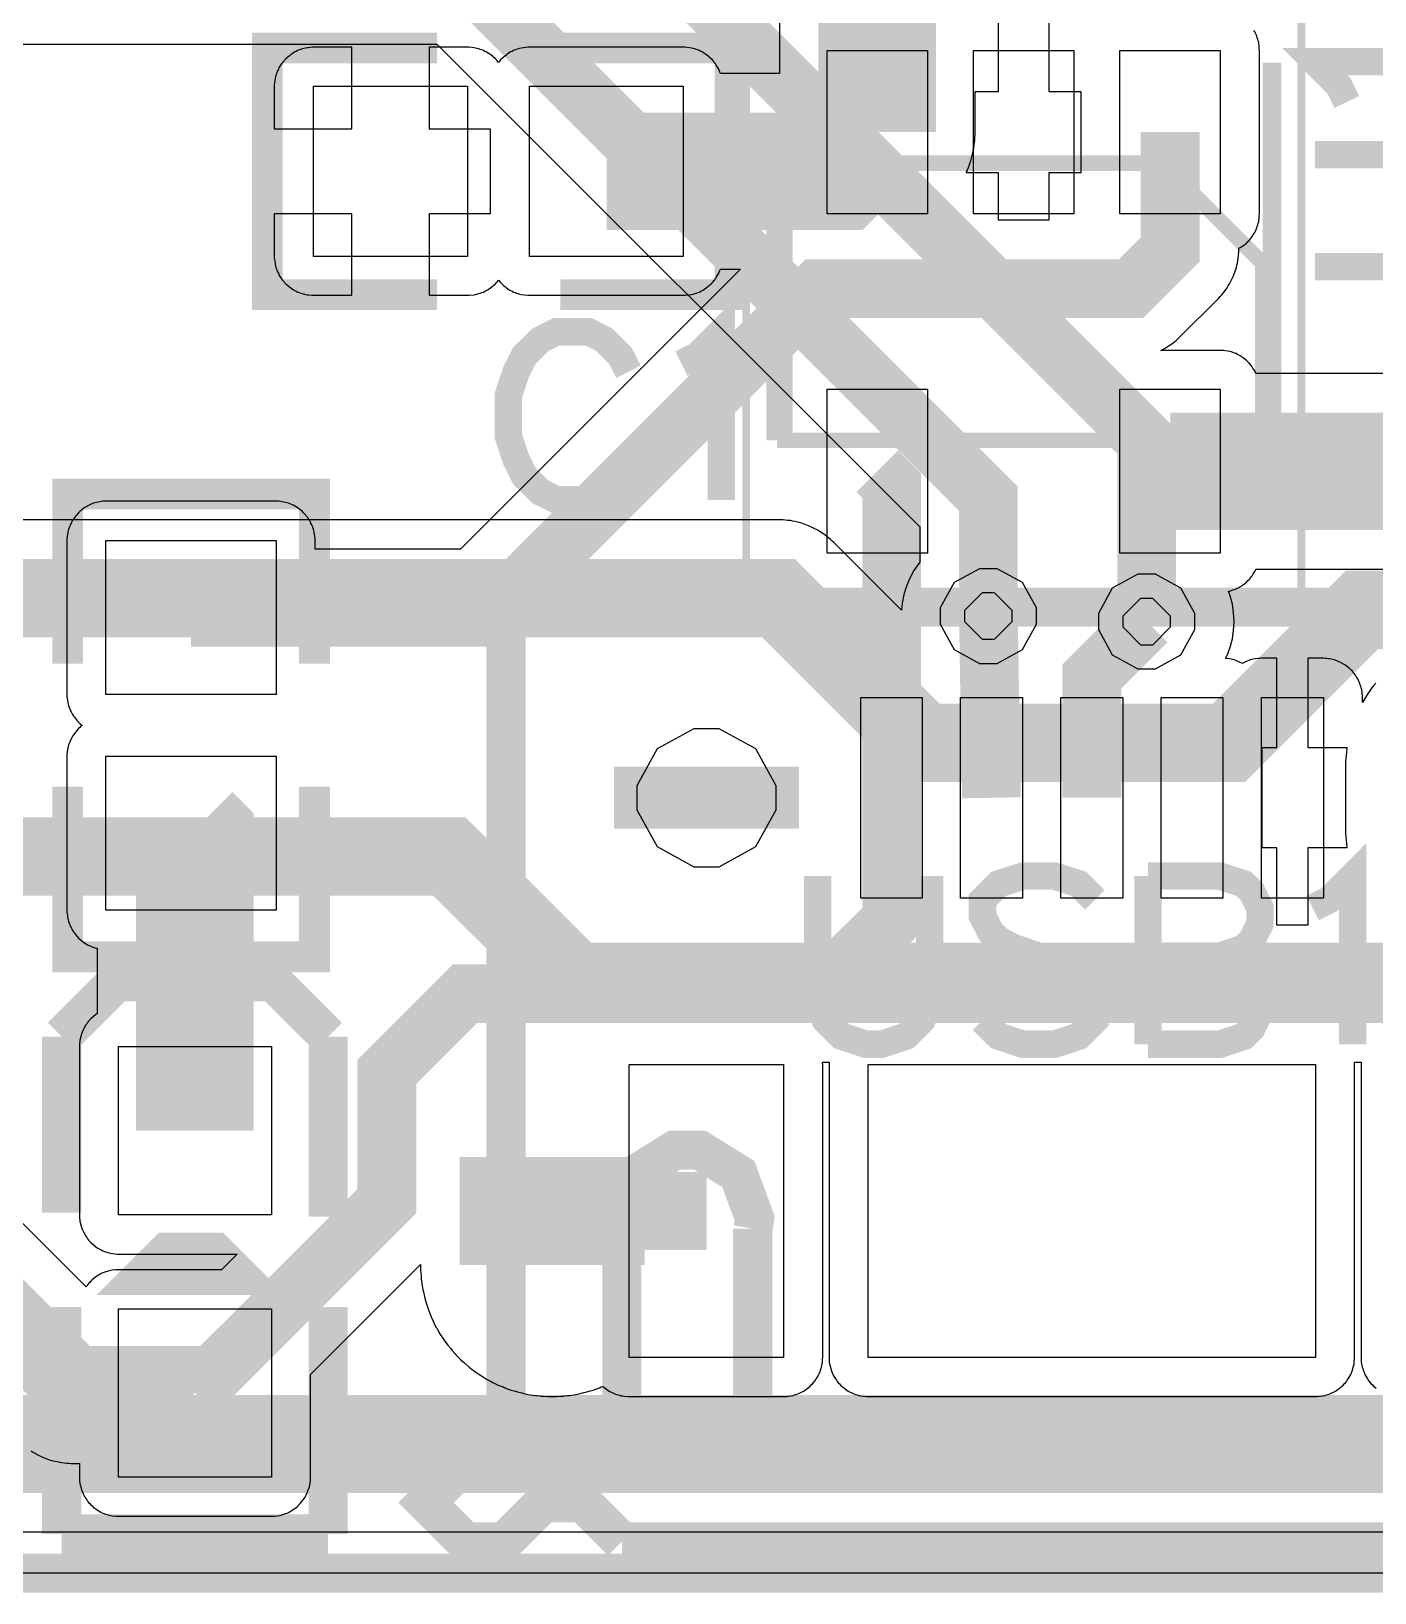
# Model space of a CAD drawing. Extents: x 0 to 5, y 0 to 2.5.
# Drawn here: x 3.3012 to 3.6586, y 0.5698 to 0.9852 of the extents above; entities that cross this region are included whole.
import ezdxf

# ---------------------------------------------------------------- set-up
doc = ezdxf.new("R2010")
doc.units = 0
doc.layers.get('0').update_dxf_attribs({"linetype": 'CONTINUOUS'})

msp = doc.modelspace()

# ---------------------------------------------------------------- linework, layer by layer
at = {"color": 6}
for points, const_width in [([(0.625, 1.875), (4.42708, 1.875), (4.42708, 0.574978), (0.625, 0.574978), (0.625, 1.875)], 0.010417), ([(3.49137, 0.991157), (3.63906, 0.991157), (3.63906, 0.835286), (3.49137, 0.835286), (3.49137, 0.991157)], 0.00205)]:
    msp.add_lwpolyline(points, close=True, dxfattribs=dict(at, const_width=const_width))
at = {"color": 5}
msp.add_lwpolyline([(0.625, 0.574978), (0.625, 1.875), (4.42708, 1.875), (4.42708, 0.574978), (0.625, 0.574978)], close=True, dxfattribs=at)
at = {"color": 1}
for points in [[(0.625, 0.574978), (0.625, 1.875), (4.42708, 1.875), (4.42708, 0.574978), (0.625, 0.574978)], [(3.36589, 0.959201), (3.38656, 0.959201), (3.38656, 0.980903), (3.37588, 0.980903), (3.375, 0.980794), (3.37463, 0.98074), (3.37418, 0.980686), (3.37332, 0.980469), (3.37294, 0.980306), (3.3725, 0.980197), (3.37213, 0.980035), (3.37175, 0.979818), (3.37136, 0.979656), (3.37099, 0.979438), (3.37061, 0.979167), (3.37028, 0.97895), (3.3699, 0.978678), (3.36893, 0.977865), (3.36811, 0.976887), (3.36783, 0.976508), (3.36757, 0.976183), (3.36714, 0.975424), (3.36697, 0.975043), (3.36675, 0.974664), (3.3666, 0.974283), (3.36649, 0.97385), (3.36632, 0.973469), (3.3661, 0.972601), (3.36604, 0.972168), (3.366, 0.971789), (3.36589, 0.970921), (3.36589, 0.959201)], [(3.51292, 0.980089), (3.53961, 0.980089), (3.53961, 0.936578), (3.51292, 0.936578), (3.51292, 0.980089)], [(3.55186, 0.980089), (3.57856, 0.980089), (3.57856, 0.936578), (3.55186, 0.936578), (3.55186, 0.980089)], [(3.59082, 0.980089), (3.61751, 0.980089), (3.61751, 0.936578), (3.59082, 0.936578), (3.59082, 0.980089)], [(3.37636, 0.97054), (3.41732, 0.97054), (3.41732, 0.925293), (3.37636, 0.925293), (3.37636, 0.97054)], [(3.43375, 0.97054), (3.47467, 0.97054), (3.47467, 0.925293), (3.43375, 0.925293), (3.43375, 0.97054)], [(3.37631, 0.914931), (3.38656, 0.914931), (3.38656, 0.936632), (3.36589, 0.936632), (3.36589, 0.924914), (3.36594, 0.924479), (3.366, 0.9241), (3.3661, 0.923232), (3.36632, 0.922364), (3.36649, 0.921983), (3.3666, 0.92155), (3.36675, 0.921169), (3.36697, 0.92079), (3.36714, 0.92041), (3.36757, 0.91965), (3.36783, 0.919325), (3.36811, 0.918946), (3.36893, 0.917969), (3.3699, 0.917156), (3.37028, 0.916883), (3.37061, 0.916667), (3.37099, 0.916396), (3.37136, 0.916178), (3.37175, 0.916015), (3.37213, 0.915799), (3.3725, 0.915636), (3.37294, 0.915528), (3.37332, 0.915365), (3.37418, 0.915147), (3.37463, 0.915093), (3.375, 0.915039), (3.37588, 0.914931), (3.37631, 0.914931)], [(3.51292, 0.889919), (3.53961, 0.889919), (3.53961, 0.846354), (3.51292, 0.846354), (3.51292, 0.889919)], [(3.59082, 0.889919), (3.61751, 0.889919), (3.61751, 0.846354), (3.59082, 0.846354), (3.59082, 0.889919)], [(3.32113, 0.849664), (3.36637, 0.849664), (3.36637, 0.808757), (3.32113, 0.808757), (3.32113, 0.849664)], [(3.52186, 0.807943), (3.53825, 0.807943), (3.53825, 0.754557), (3.52186, 0.754557), (3.52186, 0.807943)], [(3.54844, 0.807943), (3.56489, 0.807943), (3.56489, 0.754557), (3.54844, 0.754557), (3.54844, 0.807943)], [(3.57508, 0.807943), (3.59158, 0.807943), (3.59158, 0.754557), (3.57508, 0.754557), (3.57508, 0.807943)], [(3.60178, 0.807943), (3.61822, 0.807943), (3.61822, 0.754557), (3.60178, 0.754557), (3.60178, 0.807943)], [(3.62842, 0.807943), (3.64492, 0.807943), (3.64492, 0.754557), (3.62842, 0.754557), (3.62842, 0.807943)], [(3.32113, 0.792318), (3.36637, 0.792318), (3.36637, 0.751357), (3.32113, 0.751357), (3.32113, 0.792318)], [(3.32449, 0.715115), (3.36513, 0.715115), (3.36513, 0.670301), (3.32449, 0.670301), (3.32449, 0.715115)], [(3.46029, 0.710286), (3.50136, 0.710286), (3.50136, 0.632379), (3.46029, 0.632379), (3.46029, 0.710286)], [(3.52387, 0.710286), (3.64279, 0.710286), (3.64279, 0.632379), (3.52387, 0.632379), (3.52387, 0.710286)], [(3.32449, 0.64529), (3.36513, 0.64529), (3.36513, 0.600532), (3.32449, 0.600532), (3.32449, 0.64529)]]:
    msp.add_lwpolyline(points, close=True, dxfattribs=at)
for points, const_width in [([(3.52626, 0.958333), (3.52626, 1.07834), (3.87332, 1.4254)], 0.03125), ([(3.45426, 0.947917), (3.51585, 0.947917), (3.52626, 0.958333)], 0.03125), ([(3.34375, 0.829264), (3.42301, 0.829264), (3.51042, 0.916667), (3.59375, 0.916667), (3.60417, 0.927083), (3.60417, 0.958333)], 0.015625), ([(3.60417, 0.86811), (3.70242, 0.86811), (3.71658, 0.882269)], 0.03125), ([(3.53011, 0.78125), (3.53011, 0.864258), (3.52626, 0.86811)], 0.015625), ([(3.19792, 0.829264), (3.24365, 0.829264), (3.27083, 0.802083), (3.27083, 0.666667), (3.3125, 0.625), (3.34272, 0.625), (3.34478, 0.622939)], 0.020833), ([(3.55664, 0.78125), (3.55583, 0.82959)], 0.015625), ([(3.58333, 0.78125), (3.58333, 0.813531), (3.59793, 0.828125)], 0.015625), ([(3.34478, 0.692708), (3.34478, 0.770725), (3.34375, 0.771756)], 0.03125), ([(3.53011, 0.78125), (3.53011, 0.748753), (3.51042, 0.729167), (3.41667, 0.729167), (3.39583, 0.708333), (3.39583, 0.673936), (3.34478, 0.622939)], 0.015625), ([(3.51042, 0.729167), (3.72917, 0.729167), (3.77083, 0.770833), (3.80117, 0.770833), (3.80208, 0.769911)], 0.015625), ([(3.43978, 0.671332), (3.48085, 0.671332)], 0.020833)]:
    msp.add_lwpolyline(points, dxfattribs=dict(at, const_width=const_width))
for points in [[(3.50022, 1.0797), (3.50022, 0.973958), (3.48454, 0.973958), (3.48443, 0.974283), (3.4841, 0.975043), (3.48346, 0.976183), (3.48324, 0.976508), (3.48296, 0.976887), (3.48242, 0.977539), (3.4821, 0.977865), (3.48079, 0.97895), (3.48042, 0.979167), (3.48008, 0.979438), (3.47971, 0.979656), (3.47933, 0.979818), (3.47889, 0.980035), (3.47851, 0.980197), (3.47814, 0.980306), (3.47771, 0.980469), (3.47726, 0.980578), (3.47689, 0.980686), (3.47515, 0.980903), (3.43332, 0.980903), (3.43158, 0.980686), (3.43115, 0.980578), (3.43078, 0.980469), (3.43033, 0.980306), (3.42996, 0.980197), (3.42953, 0.980035), (3.42914, 0.979818), (3.42876, 0.979656), (3.42839, 0.979438), (3.428, 0.979167), (3.42768, 0.97895), (3.42736, 0.978678), (3.42697, 0.978407), (3.42665, 0.978136), (3.42606, 0.977539), (3.42551, 0.976887), (3.42529, 0.977214), (3.42497, 0.977539), (3.42469, 0.977865), (3.42339, 0.97895), (3.42301, 0.979167), (3.42264, 0.979438), (3.42225, 0.979656), (3.42188, 0.979818), (3.4215, 0.980035), (3.42111, 0.980197), (3.42068, 0.980306), (3.42031, 0.980469), (3.41943, 0.980686), (3.41906, 0.98074), (3.41775, 0.980903), (3.40707, 0.980903), (3.40707, 0.959201), (3.42329, 0.959201), (3.42329, 0.936632), (3.40707, 0.936632), (3.40707, 0.914931), (3.41775, 0.914931), (3.41906, 0.915093), (3.41943, 0.915147), (3.42031, 0.915365), (3.42068, 0.915528), (3.42111, 0.915636), (3.4215, 0.915799), (3.42188, 0.916015), (3.42225, 0.916178), (3.42264, 0.916396), (3.42301, 0.916667), (3.42339, 0.916883), (3.42469, 0.917969), (3.42497, 0.918294), (3.42529, 0.918619), (3.42551, 0.918946), (3.42606, 0.918294), (3.42665, 0.917697), (3.42697, 0.917426), (3.42736, 0.917156), (3.42768, 0.916883), (3.428, 0.916667), (3.42839, 0.916396), (3.42876, 0.916178), (3.42914, 0.916015), (3.42953, 0.915799), (3.42996, 0.915636), (3.43033, 0.915528), (3.43078, 0.915365), (3.43115, 0.915256), (3.43158, 0.915147), (3.43332, 0.914931), (3.47515, 0.914931), (3.47689, 0.915147), (3.47726, 0.915256), (3.47771, 0.915365), (3.47814, 0.915528), (3.47851, 0.915636), (3.47889, 0.915799), (3.47933, 0.916015), (3.47971, 0.916178), (3.48008, 0.916396), (3.48042, 0.916667), (3.48079, 0.916883), (3.4821, 0.917969), (3.48242, 0.918294), (3.48296, 0.918946), (3.48324, 0.919325), (3.48346, 0.91965), (3.4841, 0.92079), (3.48443, 0.92155), (3.48454, 0.921875), (3.48986, 0.921875), (3.41542, 0.847439), (3.37674, 0.847439), (3.37674, 0.850151), (3.37651, 0.851887), (3.37642, 0.852268), (3.37631, 0.852701), (3.37614, 0.853136), (3.37603, 0.853515), (3.37588, 0.853896), (3.37565, 0.854329), (3.37549, 0.85471), (3.37528, 0.855089), (3.375, 0.855414), (3.37478, 0.855794), (3.37369, 0.857096), (3.37337, 0.857422), (3.37272, 0.857964), (3.37235, 0.858236), (3.37201, 0.858453), (3.37088, 0.859104), (3.37011, 0.859429), (3.36968, 0.859592), (3.36931, 0.8597), (3.368, 0.860026), (3.36757, 0.860081), (3.36719, 0.860135), (3.32032, 0.860135), (3.31988, 0.860081), (3.3195, 0.860026), (3.31819, 0.8597), (3.31782, 0.859592), (3.31739, 0.859429), (3.31662, 0.859104), (3.31549, 0.858453), (3.31515, 0.858236), (3.31478, 0.857964), (3.31413, 0.857422), (3.31381, 0.857096), (3.31272, 0.855794), (3.3125, 0.855414), (3.31222, 0.855089), (3.31201, 0.85471), (3.31185, 0.854329), (3.31164, 0.853896), (3.31147, 0.853515), (3.31136, 0.853136), (3.31119, 0.852701), (3.31108, 0.852268), (3.31099, 0.851887), (3.31076, 0.850151), (3.31076, 0.808322), (3.31099, 0.806586), (3.31108, 0.806153), (3.31119, 0.805772), (3.31136, 0.805339), (3.31147, 0.804958), (3.31164, 0.804525), (3.31185, 0.804144), (3.31201, 0.803765), (3.31222, 0.803386), (3.3125, 0.803006), (3.31272, 0.802681), (3.31299, 0.802354), (3.31326, 0.801975), (3.31353, 0.80165), (3.31413, 0.801053), (3.31478, 0.80051), (3.31446, 0.800293), (3.31413, 0.799968), (3.31381, 0.799696), (3.31272, 0.798394), (3.3125, 0.798014), (3.31222, 0.797635), (3.31201, 0.797254), (3.31185, 0.796875), (3.31164, 0.796496), (3.31147, 0.796115), (3.31136, 0.795682), (3.31119, 0.795301), (3.31099, 0.794433), (3.31093, 0.794054), (3.31076, 0.792751), (3.31076, 0.750868), (3.31087, 0.75), (3.31093, 0.749621), (3.31099, 0.749186), (3.31119, 0.748318), (3.31136, 0.747939), (3.31147, 0.747504), (3.31164, 0.747125), (3.31185, 0.746744), (3.31201, 0.746365), (3.31222, 0.745985), (3.3125, 0.745606), (3.31272, 0.745281), (3.31299, 0.7449), (3.31381, 0.743924), (3.31478, 0.74311), (3.31515, 0.742839), (3.31549, 0.742567), (3.31625, 0.742133), (3.31662, 0.741971), (3.317, 0.741754), (3.31739, 0.74159), (3.31782, 0.741482), (3.31819, 0.741319), (3.31862, 0.741211), (3.31874, 0.741211), (3.31874, 0.723796), (3.31842, 0.723579), (3.31711, 0.722493), (3.31685, 0.722168), (3.31651, 0.721843), (3.31625, 0.721517), (3.31603, 0.721138), (3.31575, 0.720811), (3.31511, 0.719672), (3.31478, 0.718913), (3.31461, 0.718479), (3.31451, 0.718099), (3.31418, 0.716797), (3.31413, 0.716417), (3.31407, 0.715983), (3.31407, 0.669433), (3.31413, 0.669), (3.31418, 0.668619), (3.31451, 0.667318), (3.31461, 0.666938), (3.31478, 0.666504), (3.31511, 0.665744), (3.31575, 0.664606), (3.31603, 0.664279), (3.31625, 0.6639), (3.31651, 0.663574), (3.31685, 0.663249), (3.31711, 0.662924), (3.31842, 0.661838), (3.31879, 0.661567), (3.31917, 0.66135), (3.3195, 0.661133), (3.31988, 0.660969), (3.32032, 0.660753), (3.32069, 0.66059), (3.32107, 0.660482), (3.3215, 0.660319), (3.32194, 0.660211), (3.32232, 0.660101), (3.32406, 0.659885), (3.35601, 0.659885), (3.35183, 0.655707), (3.32362, 0.655707), (3.32275, 0.655599), (3.32232, 0.65549), (3.32194, 0.655436), (3.3215, 0.655274), (3.32107, 0.655165), (3.32032, 0.654839), (3.31988, 0.654676), (3.3195, 0.65446), (3.31917, 0.654243), (3.31842, 0.653808), (3.31743, 0.652994), (3.31711, 0.652669), (3.31685, 0.652344), (3.31651, 0.652018), (3.31625, 0.651693), (3.31603, 0.651367), (3.31586, 0.65115), (3.29167, 0.675293)], [(3.57189, 0.990506), (3.57189, 0.969185), (3.5804, 0.969185), (3.5804, 0.947483), (3.57189, 0.947483), (3.57189, 0.934896), (3.55854, 0.934896), (3.55854, 0.947483), (3.55003, 0.947483), (3.55003, 0.947754), (3.55024, 0.948242), (3.55029, 0.948351), (3.55035, 0.948514), (3.55057, 0.948947), (3.55078, 0.949599), (3.55083, 0.949707), (3.551, 0.95025), (3.55117, 0.950683), (3.55117, 0.950792), (3.55122, 0.950956), (3.55132, 0.951443), (3.55154, 0.952094), (3.55154, 0.952203), (3.55176, 0.953179), (3.55181, 0.953342), (3.55181, 0.953504), (3.55192, 0.953939), (3.55197, 0.954428), (3.55203, 0.954644), (3.55203, 0.954753), (3.55214, 0.955729), (3.55219, 0.955892), (3.55219, 0.956054), (3.55225, 0.956597), (3.55225, 0.957194), (3.55231, 0.957357), (3.55231, 0.969185), (3.55854, 0.969185), (3.55854, 0.990506)], [(3.68565, 0.894151), (3.62696, 0.894151), (3.62685, 0.894422), (3.62668, 0.894803), (3.62646, 0.895182), (3.62619, 0.895562), (3.62597, 0.895887), (3.62571, 0.896268), (3.62517, 0.896918), (3.62483, 0.89719), (3.62457, 0.897515), (3.62392, 0.898058), (3.62354, 0.898329), (3.62321, 0.898546), (3.62283, 0.898817), (3.62244, 0.899035), (3.62207, 0.899197), (3.62169, 0.899414), (3.62125, 0.899576), (3.62088, 0.899685), (3.62044, 0.899849), (3.62007, 0.899957), (3.61963, 0.900065), (3.61876, 0.900174), (3.61838, 0.900228), (3.61794, 0.900282), (3.60172, 0.900282), (3.60183, 0.900336), (3.60232, 0.900608), (3.60286, 0.900879), (3.60335, 0.901204), (3.60389, 0.901531), (3.60487, 0.902181), (3.60531, 0.902561), (3.60579, 0.90294), (3.60622, 0.903375), (3.60667, 0.903754), (3.61708, 0.914171), (3.61746, 0.914606), (3.61789, 0.915039), (3.61828, 0.915528), (3.61865, 0.915961), (3.61931, 0.916938), (3.61963, 0.917481), (3.61996, 0.917969), (3.62022, 0.918511), (3.6205, 0.919), (3.62076, 0.919542), (3.62099, 0.920085), (3.62121, 0.920682), (3.62164, 0.921767), (3.62181, 0.922364), (3.6219, 0.92296), (3.62207, 0.923503), (3.62218, 0.9241), (3.6224, 0.926486), (3.6224, 0.927408), (3.62244, 0.927462), (3.62283, 0.927626), (3.62321, 0.927897), (3.62354, 0.928114), (3.62392, 0.928386), (3.62457, 0.928928), (3.62483, 0.929254), (3.62517, 0.929525), (3.62571, 0.930176), (3.62597, 0.930556), (3.62619, 0.930881), (3.62646, 0.931261), (3.62668, 0.93164), (3.62701, 0.9324), (3.62722, 0.932835), (3.62733, 0.933214), (3.6275, 0.933649), (3.62761, 0.934028), (3.62771, 0.934463), (3.62788, 0.935764), (3.62788, 0.936143), (3.62793, 0.936578), (3.62793, 0.980089), (3.62788, 0.980524), (3.62788, 0.980903), (3.62771, 0.982206), (3.62761, 0.982639), (3.6275, 0.983018), (3.62733, 0.983453), (3.62722, 0.983832), (3.62701, 0.984267), (3.62668, 0.985026), (3.62646, 0.985406)], [(3.65886, 0.81174), (3.6581, 0.810818), (3.65776, 0.810385), (3.65707, 0.809407), (3.65674, 0.808974), (3.65608, 0.807943), (3.65582, 0.807508), (3.65533, 0.80664), (3.65533, 0.808322), (3.65511, 0.810058), (3.655, 0.810493), (3.65489, 0.810872), (3.65474, 0.811307), (3.65462, 0.811686), (3.65446, 0.812121), (3.65424, 0.8125), (3.65408, 0.812879), (3.65386, 0.81326), (3.6536, 0.813639), (3.65338, 0.813965), (3.6531, 0.81429), (3.65283, 0.814671), (3.65256, 0.814996), (3.65224, 0.815267), (3.65196, 0.815593), (3.65132, 0.816135), (3.65093, 0.816407), (3.65061, 0.816624), (3.64947, 0.817275), (3.64871, 0.8176), (3.64785, 0.817925), (3.64746, 0.818033), (3.64703, 0.818088), (3.6466, 0.818197), (3.64615, 0.818251), (3.64578, 0.818306), (3.64535, 0.818306), (3.64492, 0.81836), (3.64079, 0.81836), (3.64079, 0.794596), (3.65121, 0.794596), (3.65115, 0.794433), (3.65104, 0.793186), (3.65099, 0.792697), (3.65088, 0.79145), (3.65082, 0.790961), (3.65082, 0.771539), (3.65088, 0.77105), (3.65099, 0.769803), (3.65104, 0.769314), (3.65115, 0.768067), (3.65121, 0.767904), (3.64079, 0.767904), (3.64079, 0.747396), (3.63254, 0.747396), (3.63254, 0.767904), (3.62864, 0.767904), (3.62864, 0.794596), (3.63254, 0.794596), (3.63254, 0.81836), (3.62842, 0.81836), (3.62799, 0.818306), (3.62761, 0.818306), (3.62674, 0.818197), (3.62631, 0.818088), (3.62587, 0.818033), (3.62549, 0.817925), (3.62506, 0.817762), (3.62468, 0.8176), (3.62424, 0.817437), (3.62386, 0.817275), (3.62349, 0.817057), (3.62332, 0.817003), (3.62321, 0.817057), (3.62283, 0.817275), (3.6224, 0.817437), (3.62164, 0.817762), (3.62121, 0.817925), (3.62076, 0.818033), (3.62039, 0.818088), (3.61996, 0.818197), (3.61908, 0.818306), (3.61893, 0.818306), (3.61931, 0.819119), (3.62011, 0.821289), (3.62071, 0.823514), (3.62104, 0.825792), (3.62115, 0.828125), (3.62104, 0.830458), (3.62071, 0.832736), (3.62011, 0.834961), (3.61968, 0.836208), (3.62007, 0.836262), (3.62044, 0.836372), (3.62088, 0.836535), (3.62125, 0.836697), (3.62169, 0.83686), (3.62207, 0.837022), (3.62321, 0.837674), (3.62354, 0.83789), (3.62392, 0.838162), (3.62457, 0.838704), (3.62483, 0.839031), (3.62517, 0.839301), (3.62543, 0.839626), (3.62571, 0.840007), (3.62597, 0.840332), (3.62619, 0.840657), (3.62646, 0.841037), (3.62668, 0.841417), (3.62685, 0.841797), (3.62696, 0.842068), (3.70313, 0.842068)], [(3.30122, 0.607531), (3.30171, 0.60715), (3.30225, 0.606879), (3.30285, 0.606554), (3.30393, 0.606011), (3.30453, 0.60574), (3.30632, 0.605089), (3.30751, 0.604764), (3.30811, 0.604656), (3.30875, 0.604492), (3.30935, 0.604383), (3.31, 0.604329), (3.3106, 0.604275), (3.31125, 0.604221), (3.31185, 0.604167), (3.31407, 0.604167), (3.31407, 0.599664), (3.31418, 0.598796), (3.31429, 0.598361), (3.3144, 0.597982), (3.31461, 0.597114), (3.31494, 0.596354), (3.31511, 0.595921), (3.31532, 0.59554), (3.31554, 0.595215), (3.31575, 0.594835), (3.31603, 0.594456), (3.31625, 0.594129), (3.31651, 0.593804), (3.31685, 0.593479), (3.31711, 0.593153), (3.31743, 0.592882), (3.31776, 0.592557), (3.31808, 0.592285), (3.31842, 0.592068), (3.31879, 0.591797), (3.31917, 0.591581), (3.3195, 0.591362), (3.31988, 0.591146), (3.32032, 0.590983), (3.32107, 0.590657), (3.32194, 0.59044), (3.32232, 0.590332), (3.32275, 0.590224), (3.32362, 0.590115), (3.36594, 0.590115), (3.36681, 0.590224), (3.36768, 0.59044), (3.36806, 0.590549), (3.36849, 0.590657), (3.36888, 0.590821), (3.36931, 0.590983), (3.36968, 0.591146), (3.37082, 0.591797), (3.37115, 0.592068), (3.37153, 0.592285), (3.37185, 0.592557), (3.37278, 0.593479), (3.37358, 0.594456), (3.37381, 0.594835), (3.37408, 0.595215), (3.37424, 0.59554), (3.37446, 0.595921), (3.37463, 0.596354), (3.37494, 0.597114), (3.37511, 0.597547), (3.37522, 0.597982), (3.37532, 0.598361), (3.37549, 0.599664), (3.37549, 0.600097), (3.37554, 0.600532), (3.37554, 0.627875), (3.40479, 0.657118), (3.40479, 0.65549), (3.40483, 0.655003), (3.40494, 0.653754), (3.40494, 0.653267), (3.40511, 0.652018), (3.40522, 0.651531), (3.40543, 0.650336), (3.40554, 0.649794), (3.40582, 0.6486), (3.40593, 0.648113), (3.40625, 0.646918), (3.40679, 0.64529), (3.40696, 0.644749), (3.40744, 0.643608), (3.40761, 0.643175), (3.40815, 0.642036), (3.40836, 0.641547), (3.4089, 0.640463), (3.40918, 0.640028), (3.40978, 0.638943), (3.41004, 0.63851), (3.41069, 0.637478), (3.41103, 0.637044), (3.41174, 0.636068), (3.41206, 0.635633), (3.41282, 0.634711), (3.41314, 0.634278), (3.41396, 0.633356), (3.41428, 0.632975), (3.41553, 0.631728), (3.41644, 0.630914), (3.41683, 0.630588), (3.41775, 0.629775), (3.41818, 0.629449), (3.41917, 0.628743), (3.41954, 0.628418), (3.42057, 0.627713), (3.42101, 0.627442), (3.42204, 0.62679), (3.42253, 0.626519), (3.42361, 0.625976), (3.42404, 0.625706), (3.42512, 0.625163), (3.42563, 0.624946), (3.42676, 0.624511), (3.42725, 0.624294), (3.42839, 0.623861), (3.42887, 0.623699), (3.43007, 0.623372), (3.43056, 0.62321), (3.43175, 0.622939), (3.43224, 0.622775), (3.43343, 0.622558), (3.43397, 0.62245), (3.43517, 0.622287), (3.43571, 0.622233), (3.4369, 0.622071), (3.43744, 0.622071), (3.43864, 0.622017), (3.43918, 0.621962), (3.44043, 0.621962), (3.44092, 0.622017), (3.44217, 0.622071), (3.44265, 0.622071), (3.4439, 0.622233), (3.44439, 0.622287), (3.44564, 0.62245), (3.44613, 0.622558), (3.44732, 0.622775), (3.44786, 0.622939), (3.44906, 0.62321), (3.44954, 0.623372), (3.45068, 0.623699), (3.45117, 0.623861), (3.45236, 0.624294), (3.45281, 0.624511), (3.45329, 0.624675), (3.45356, 0.624457), (3.45389, 0.624186), (3.45426, 0.623915), (3.45458, 0.623699), (3.45497, 0.623426), (3.45535, 0.62321), (3.45574, 0.623047), (3.45611, 0.622831), (3.45649, 0.622667), (3.45692, 0.622558), (3.45731, 0.622396), (3.45817, 0.622179), (3.45861, 0.622125), (3.45899, 0.622071), (3.45985, 0.621962), (3.50179, 0.621962), (3.50222, 0.622017), (3.50261, 0.622071), (3.50347, 0.622179), (3.5039, 0.622287), (3.50429, 0.622396), (3.50472, 0.622558), (3.5051, 0.622667), (3.50553, 0.622831), (3.50592, 0.623047), (3.50629, 0.62321), (3.50667, 0.623426), (3.50706, 0.623699), (3.50738, 0.623915), (3.50776, 0.624186), (3.5084, 0.624729), (3.50868, 0.625054), (3.509, 0.625325), (3.50956, 0.625976), (3.50982, 0.626357), (3.51004, 0.626682), (3.51031, 0.627061), (3.51053, 0.627442), (3.51069, 0.627821), (3.5109, 0.628201), (3.51107, 0.628635), (3.51118, 0.629015), (3.51133, 0.629449), (3.51144, 0.629829), (3.51156, 0.630262), (3.51167, 0.631131), (3.51172, 0.631511), (3.51172, 0.631944), (3.51178, 0.632379), (3.51178, 0.710286), (3.51172, 0.710721), (3.51172, 0.710938), (3.51346, 0.710938), (3.51346, 0.631944), (3.51351, 0.631511), (3.51351, 0.631076), (3.51357, 0.630697), (3.51389, 0.629394), (3.514, 0.629015), (3.51417, 0.628581), (3.51449, 0.627821), (3.51514, 0.626682), (3.5154, 0.626357), (3.51563, 0.625976), (3.5159, 0.625651), (3.51622, 0.625325), (3.5165, 0.625), (3.51779, 0.623915), (3.51818, 0.623643), (3.51856, 0.623426), (3.51887, 0.62321), (3.51932, 0.623047), (3.51969, 0.622831), (3.52007, 0.622667), (3.52051, 0.622558), (3.52089, 0.622396), (3.52132, 0.622287), (3.52171, 0.622179), (3.52344, 0.621962), (3.64324, 0.621962), (3.64497, 0.622179), (3.64535, 0.622287), (3.64578, 0.622396), (3.64615, 0.622558), (3.6466, 0.622667), (3.64697, 0.622831), (3.64735, 0.623047), (3.64779, 0.62321), (3.64811, 0.623426), (3.64849, 0.623643), (3.64887, 0.623915), (3.65018, 0.625), (3.65044, 0.625325), (3.65076, 0.625651), (3.65104, 0.625976), (3.65126, 0.626357), (3.65153, 0.626682), (3.65218, 0.627821), (3.6525, 0.628581), (3.65267, 0.629015), (3.65278, 0.629394), (3.6531, 0.630697), (3.65315, 0.631076), (3.65315, 0.631511), (3.65321, 0.631944), (3.65321, 0.710938), (3.65494, 0.710938), (3.65494, 0.631511), (3.655, 0.631131), (3.65506, 0.630697), (3.65517, 0.630262), (3.65522, 0.629829), (3.65539, 0.629449), (3.65549, 0.629015), (3.65565, 0.628635), (3.65582, 0.628201), (3.65597, 0.627821), (3.65663, 0.626682), (3.65685, 0.626357), (3.65712, 0.625976), (3.65767, 0.625325), (3.65799, 0.625054), (3.65826, 0.624729), (3.65858, 0.624457), (3.65896, 0.624186)]]:
    msp.add_lwpolyline(points, dxfattribs=at)
at = {"color": 5}
for points, const_width in [([(3.59793, 0.828125), (3.59793, 0.876031), (3.44792, 1.02604), (2.99479, 1.02604)], 0.015625), ([(3.55583, 0.82959), (3.55583, 0.86084), (3.41667, 1), (2.96354, 1)], 0.015625), ([(2.64583, 0.730197), (2.72814, 0.730197), (2.83231, 0.834364), (3.5, 0.834364), (3.53851, 0.795844), (3.61979, 0.795844), (3.65522, 0.831272), (4.24794, 0.831272), (4.26042, 0.84375)], 0.020833), ([(2.54167, 0.760417), (2.5625, 0.760417), (2.71354, 0.609375), (4.16146, 0.609375), (4.23958, 0.6875), (4.3125, 0.6875), (4.36458, 0.635417)], 0.026042), ([(2.81353, 0.765625), (3.41249, 0.765625), (3.44586, 0.732314), (4.25624, 0.732314), (4.26042, 0.739583)], 0.020833)]:
    msp.add_lwpolyline(points, dxfattribs=dict(at, const_width=const_width))
at = {"color": 2}
for points, const_width in [([(3.40918, 0.915093), (3.36404, 0.915093), (3.36404, 0.98074), (3.40918, 0.98074)], 0.008202), ([(3.442, 0.915093), (3.48708, 0.915093), (3.48708, 0.98074), (3.442, 0.98074)], 0.008202), ([(3.65115, 0.966363), (3.64908, 0.970649), (3.64268, 0.977106), (3.68739, 0.977106)], 0.007292), ([(3.63124, 0.876357), (3.63124, 0.976779)], 0.004921), ([(3.64268, 0.922526), (3.67458, 0.922526), (3.68104, 0.924587), (3.68533, 0.928874), (3.68739, 0.935331), (3.68739, 0.939561), (3.68533, 0.945964), (3.68104, 0.950196), (3.67458, 0.952311), (3.64268, 0.952311)], 0.007292), ([(3.49918, 0.950088), (3.49918, 0.876357)], 0.004921), ([(3.47418, 0.896756), (3.47846, 0.898872), (3.48481, 0.905219), (3.48481, 0.860514)], 0.007292), ([(3.46012, 0.894586), (3.4579, 0.898872), (3.45367, 0.903103), (3.44949, 0.905219), (3.44092, 0.905219), (3.43668, 0.903103), (3.4324, 0.898872), (3.43024, 0.894586), (3.42811, 0.888237), (3.42811, 0.877604), (3.43024, 0.871149), (3.4324, 0.866863), (3.43668, 0.862631), (3.44092, 0.860514), (3.44949, 0.860514), (3.45367, 0.862631), (3.4579, 0.866863), (3.46012, 0.871149)], 0.007292), ([(3.37657, 0.816894), (3.37657, 0.862088), (3.31093, 0.862088), (3.31093, 0.816894)], 0.008202), ([(3.73958, 0.831976), (3.4279, 0.831976)], 0.010417), ([(3.42751, 0.829264), (3.42751, 0.614583)], 0.010417), ([(3.37657, 0.784179), (3.37657, 0.738932), (3.31093, 0.738932), (3.31093, 0.784179)], 0.008202), ([(3.64208, 0.751953), (3.64638, 0.754069), (3.65272, 0.760417), (3.65272, 0.715712)], 0.007292), ([(3.51042, 0.760417), (3.51042, 0.728515), (3.51247, 0.72206), (3.51676, 0.717828), (3.52322, 0.715712), (3.5275, 0.715712), (3.53386, 0.717828), (3.53814, 0.72206), (3.54021, 0.728515), (3.54021, 0.760417)], 0.007292), ([(3.58415, 0.754069), (3.57992, 0.758356), (3.57346, 0.760417), (3.565, 0.760417), (3.55854, 0.758356), (3.55425, 0.754069), (3.55425, 0.749783), (3.55647, 0.745497), (3.55854, 0.743435), (3.56282, 0.741265), (3.57563, 0.736979), (3.57992, 0.734918), (3.58197, 0.732801), (3.58415, 0.728515), (3.58415, 0.72206), (3.57992, 0.717828), (3.57346, 0.715712), (3.565, 0.715712), (3.55854, 0.717828), (3.55425, 0.72206)], 0.007292), ([(3.59825, 0.760417), (3.59825, 0.715712)], 0.007292), ([(3.59825, 0.760417), (3.6174, 0.760417), (3.62375, 0.758356), (3.62592, 0.756239), (3.62804, 0.751953), (3.62804, 0.747721), (3.62592, 0.743435), (3.62375, 0.741265), (3.6174, 0.73915)], 0.007292), ([(3.59825, 0.73915), (3.6174, 0.73915), (3.62375, 0.736979), (3.62592, 0.734918), (3.62804, 0.730632), (3.62804, 0.724283), (3.62592, 0.719997), (3.62375, 0.717828), (3.6174, 0.715712), (3.59825, 0.715712)], 0.007292), ([(3.30935, 0.717719), (3.32394, 0.732314), (3.36561, 0.732314), (3.38021, 0.717719)], 0.010417), ([(3.30935, 0.670844), (3.30935, 0.717719)], 0.010417), ([(3.38021, 0.669814), (3.38021, 0.717719)], 0.010417), ([(3.45833, 0.666667), (3.45785, 0.669379), (3.46212, 0.681153), (3.47233, 0.6875), (3.47575, 0.6875), (3.47911, 0.6875), (3.48931, 0.681153), (3.49365, 0.669379), (3.49322, 0.666667)], 0.010417), ([(3.45833, 0.666667), (3.45833, 0.614583)], 0.010417), ([(3.49311, 0.666667), (3.49311, 0.614583)], 0.010417), ([(3.32915, 0.652072), (3.36143, 0.652072), (3.35101, 0.662489), (3.33649, 0.662489), (3.32607, 0.652072), (3.33539, 0.652072)], 0.006156), ([(3.35417, 0.657281), (3.33333, 0.657281)], 0.006156), ([(3.30935, 0.585394), (3.30935, 0.645833)], 0.010417), ([(3.38021, 0.585394), (3.38021, 0.645833)], 0.010417), ([(3.42708, 0.614583), (3.40625, 0.59375), (3.41667, 0.583333), (3.42708, 0.583333), (3.4375, 0.59375), (3.44792, 0.59375), (3.45833, 0.583333)], 0.010417), ([(3.42708, 0.614583), (3.45833, 0.614583)], 0.010417), ([(3.49311, 0.614583), (3.66667, 0.614583)], 0.010417), ([(3.30935, 0.585394), (3.38021, 0.585394)], 0.010417), ([(3.45833, 0.583333), (3.70833, 0.583333)], 0.010417)]:
    msp.add_lwpolyline(points, dxfattribs=dict(at, const_width=const_width))
at = {"color": 5}
for points in [[(2.97792, 0.981771), (3.40913, 0.981771), (3.5376, 0.853299), (3.5376, 0.843967), (3.53733, 0.843588), (3.53603, 0.841689), (3.53489, 0.839681), (3.53401, 0.837511), (3.53331, 0.83534), (3.53288, 0.833062), (3.53267, 0.831164), (3.51476, 0.849121), (3.51426, 0.849556), (3.51383, 0.849989), (3.51238, 0.851129), (3.51129, 0.851887), (3.51079, 0.852214), (3.51025, 0.852539), (3.50965, 0.85281), (3.50857, 0.853353), (3.50797, 0.853624), (3.50618, 0.854275), (3.50439, 0.854764), (3.50375, 0.854872), (3.50315, 0.854981), (3.5025, 0.855035), (3.5019, 0.855143), (3.50125, 0.855197), (2.83106, 0.855197)], [(2.71354, 0.585938), (4.16211, 0.585938)]]:
    msp.add_lwpolyline(points, dxfattribs=at)
at = {"color": 7, "const_width": 0.004101}
msp.add_lwpolyline([(3.50168, 0.876357), (3.50168, 0.950088), (3.60211, 0.950088), (3.62875, 0.923449), (3.62875, 0.876357), (3.50168, 0.876357)], close=True, dxfattribs=at)
at = {"color": 254}
for points in [[(3.56853, 0.82959), (3.56853, 0.827365), (3.56478, 0.820637), (3.55806, 0.816894), (3.55583, 0.816894), (3.55354, 0.816894), (3.54682, 0.820637), (3.54312, 0.827365), (3.54312, 0.82959), (3.54312, 0.831868), (3.54682, 0.838596), (3.55354, 0.842285), (3.55583, 0.842285), (3.55806, 0.842285), (3.56478, 0.838596), (3.56853, 0.831868), (3.56853, 0.82959)], [(3.61062, 0.828125), (3.61062, 0.8259), (3.60688, 0.819174), (3.60015, 0.815429), (3.59793, 0.815429), (3.59565, 0.815429), (3.58886, 0.819174), (3.58518, 0.8259), (3.58518, 0.828125), (3.58518, 0.830404), (3.58886, 0.837131), (3.59565, 0.840821), (3.59793, 0.840821), (3.60015, 0.840821), (3.60688, 0.837131), (3.61062, 0.830404), (3.61062, 0.828125)]]:
    msp.add_lwpolyline(points, close=True, dxfattribs=at)
at = {"color": 250}
for points in [[(3.56207, 0.82959), (3.56207, 0.828071), (3.55735, 0.823351), (3.55583, 0.823351), (3.55425, 0.823351), (3.54958, 0.828071), (3.54958, 0.82959), (3.54958, 0.831164), (3.55425, 0.835829), (3.55583, 0.835829), (3.55735, 0.835829), (3.56207, 0.831164), (3.56207, 0.82959)], [(3.60417, 0.828125), (3.60417, 0.826606), (3.59944, 0.821886), (3.59793, 0.821886), (3.59636, 0.821886), (3.59169, 0.826606), (3.59169, 0.828125), (3.59169, 0.829699), (3.59636, 0.834364), (3.59793, 0.834364), (3.59944, 0.834364), (3.60417, 0.829699), (3.60417, 0.828125)], [(3.49929, 0.78125), (3.49929, 0.777994), (3.49388, 0.768229), (3.4841, 0.762804), (3.48085, 0.762804), (3.47754, 0.762804), (3.46778, 0.768229), (3.4624, 0.777994), (3.4624, 0.78125), (3.4624, 0.78456), (3.46778, 0.794325), (3.47754, 0.799696), (3.48085, 0.799696), (3.4841, 0.799696), (3.49388, 0.794325), (3.49929, 0.78456), (3.49929, 0.78125)]]:
    msp.add_lwpolyline(points, close=True, dxfattribs=at)
at = {"color": 254}
for points, const_width in [([(3.48085, 0.789497), (3.48085, 0.773004)], 0.049208), ([(3.43978, 0.68571), (3.43978, 0.656956)], 0.049208), ([(3.43978, 0.656956), (3.43978, 0.68571)], 0.028708)]:
    msp.add_lwpolyline(points, dxfattribs=dict(at, const_width=const_width))

doc.saveas('drawing.dxf')
